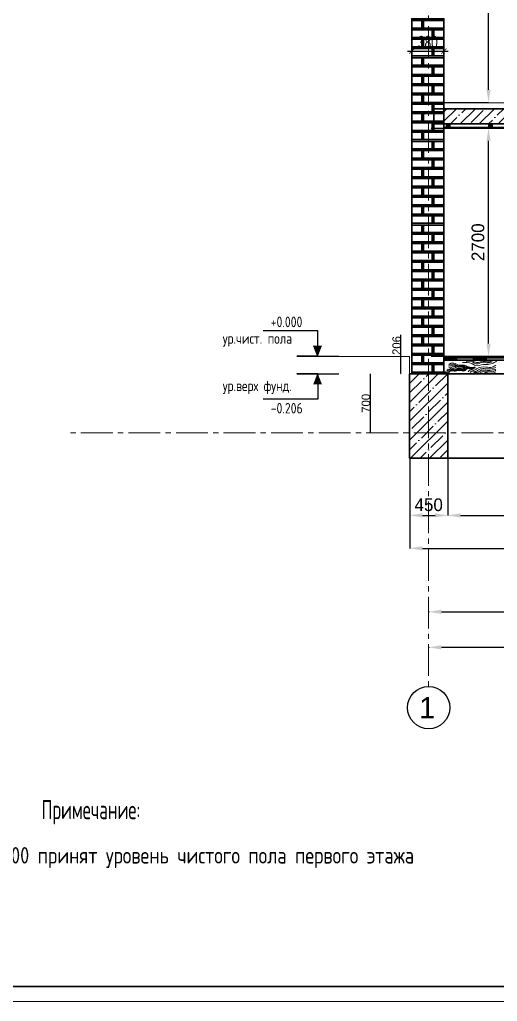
# Model space of a CAD drawing. Header units: millimetres. Extents: x 306212 to 393045, y -154783 to -111932.
# Drawn here: x 346745 to 352396, y -154783 to -143167 of the extents above; entities that cross this region are included whole.
import ezdxf
from ezdxf.enums import TextEntityAlignment as Align

# ---------------------------------------------------------------- set-up
doc = ezdxf.new("R2010")
doc.units = ezdxf.units.MM
doc.linetypes.add('CENTER2', pattern=[1.125, 0.75, -0.125, 0.125, -0.125])
doc.layers.add('0 duvar', color=2, linetype='Continuous')
doc.layers.add('AKS', color=252, linetype='CENTER2')
for name, color, linetype, lineweight in [('ahsap', 222, 'Continuous', 13), ('OLCU', 7, 'Continuous', 13), ('YAZI-TURKCE', 5, 'Continuous', 13)]:
    doc.layers.add(name, color=color, linetype=linetype, lineweight=lineweight)
doc.styles.add('GOST 2.304', font='CS_Gost2304.shx')
doc.styles.add('SPDS', font='SPDS.shx')
doc.styles.add('TR', font='tsimplex.shx', dxfattribs={"width": 0.7})
doc.dimstyles.new('ISO-25', dxfattribs={"dimtxt": 100, "dimasz": 2.5, "dimexe": 1.25, "dimexo": 0.625, "dimtad": 1, "dimdec": 0, "dimtxsty": 'Standard', "dimcen": 2.5, "dimadec": 0, "dimazin": 0, "dimtfac": 1, "dimtdec": 0, "dimtmove": 0, "dimatfit": 3, "dimfxl": 0, "dimarcsym": 0})
doc.dimstyles.get("Standard").update_dxf_attribs({"dimtxt": 125, "dimasz": 60, "dimexe": 50, "dimexo": 50, "dimgap": 30, "dimtad": 1, "dimdec": 0, "dimzin": 0, "dimdsep": 46, "dimtxsty": 'TR', "dimblk": 'ARCHTICK', "dimcen": 90, "dimdle": 50, "dimclrt": 256, "dimadec": 0, "dimazin": 0, "dimtfac": 1, "dimtdec": 0, "dimtofl": 0, "dimtmove": 1, "dimatfit": 3, "dimldrblk": 'ARCHTICK', "dimfxl": 0, "dimtolj": 1, "dimtzin": 0, "dimarcsym": 0})

# ---------------------------------------------------------------- blocks, each defined once
blk = doc.blocks.new('*D718')
at = {"layer": 'ahsap', "color": 0, "lineweight": -2}
for p, q in [((351584, -150172), (351584, -150176)), ((351734, -150174), (355034, -150174)), ((355184, -150172), (355184, -150176))]:
    blk.add_line(p, q, dxfattribs=at)
at = {"layer": 'ahsap', "color": 0}
for points in [[(351734, -150149), (351734, -150199), (351584, -150174)], [(355034, -150149), (355034, -150199), (355184, -150174)]]:
    blk.add_solid(points, dxfattribs=at)
at = {"layer": 'DEFPOINTS', "color": 0}
for p in [(351584, -149032), (355184, -149032), (355184, -150174)]:
    blk.add_point(p, dxfattribs=at)
at = {"layer": 'ahsap', "color": 0, "insert": (353384, -150049), "char_height": 150, "attachment_point": 5}
blk.add_mtext('3600', dxfattribs=at)
blk = doc.blocks.new('*D721')
at = {"layer": 'ahsap', "color": 0, "lineweight": -2}
for p, q in [((351809, -148358), (351809, -149034)), ((351359, -149033), (351359, -149034)), ((351509, -149033), (351659, -149033))]:
    blk.add_line(p, q, dxfattribs=at)
at = {"layer": 'ahsap', "color": 0}
for points in [[(351509, -149008), (351509, -149058), (351359, -149033)], [(351659, -149008), (351659, -149058), (351809, -149033)]]:
    blk.add_solid(points, dxfattribs=at)
at = {"layer": 'DEFPOINTS', "color": 0}
for p in [(351809, -148357), (351359, -149032), (351809, -149033)]:
    blk.add_point(p, dxfattribs=at)
at = {"layer": 'ahsap', "color": 0, "insert": (351584, -148908), "char_height": 150, "attachment_point": 5}
blk.add_mtext('450', dxfattribs=at)
blk = doc.blocks.new('*D722')
at = {"layer": 'ahsap', "color": 0, "lineweight": -2}
for p, q in [((351809, -149033), (351809, -149034)), ((351959, -149033), (354809, -149033)), ((354959, -149033), (354959, -149034))]:
    blk.add_line(p, q, dxfattribs=at)
at = {"layer": 'ahsap', "color": 0}
for points in [[(351959, -149008), (351959, -149058), (351809, -149033)], [(354809, -149008), (354809, -149058), (354959, -149033)]]:
    blk.add_solid(points, dxfattribs=at)
at = {"layer": 'DEFPOINTS', "color": 0}
for p in [(351809, -149032), (354959, -149032), (354959, -149033)]:
    blk.add_point(p, dxfattribs=at)
at = {"layer": 'ahsap', "color": 0, "insert": (353384, -148908), "char_height": 150, "attachment_point": 5}
blk.add_mtext('3150', dxfattribs=at)
blk = doc.blocks.new('*D716')
at = {"layer": 'ahsap', "color": 0, "lineweight": -2}
for p, q in [((351359, -148358), (351359, -149423)), ((360659, -149034), (360659, -149423)), ((351509, -149423), (360509, -149423))]:
    blk.add_line(p, q, dxfattribs=at)
at = {"layer": 'ahsap', "color": 0}
for points in [[(351509, -149398), (351509, -149448), (351359, -149423)], [(360509, -149398), (360509, -149448), (360659, -149423)]]:
    blk.add_solid(points, dxfattribs=at)
at = {"layer": 'DEFPOINTS', "color": 0}
for p in [(351359, -148357), (360659, -149033), (360659, -149423)]:
    blk.add_point(p, dxfattribs=at)
at = {"layer": 'ahsap', "color": 0, "insert": (356009, -149298), "char_height": 150, "attachment_point": 5}
blk.add_mtext('9300', dxfattribs=at)
blk = doc.blocks.new('*D717')
at = {"layer": 'ahsap', "color": 0, "lineweight": -2}
for p, q in [((351584, -150592), (351584, -150596)), ((351734, -150594), (360284, -150594)), ((360434, -150592), (360434, -150596))]:
    blk.add_line(p, q, dxfattribs=at)
at = {"layer": 'ahsap', "color": 0}
for points in [[(351734, -150569), (351734, -150619), (351584, -150594)], [(360284, -150569), (360284, -150619), (360434, -150594)]]:
    blk.add_solid(points, dxfattribs=at)
at = {"layer": 'DEFPOINTS', "color": 0}
for p in [(351584, -150176), (360434, -150172), (360434, -150594)]:
    blk.add_point(p, dxfattribs=at)
at = {"layer": 'ahsap', "color": 0, "insert": (356009, -150469), "char_height": 150, "attachment_point": 5}
blk.add_mtext('8850', dxfattribs=at)
blk = doc.blocks.new('*D728')
at = {"layer": 'ahsap', "color": 0, "lineweight": -2}
for p, q in [((351615, -144451), (352292, -144451)), ((352292, -147001), (352292, -144601)), ((351615, -147151), (352292, -147151))]:
    blk.add_line(p, q, dxfattribs=at)
at = {"layer": 'ahsap', "color": 0}
for points in [[(352267, -144601), (352317, -144601), (352292, -144451)], [(352267, -147001), (352317, -147001), (352292, -147151)]]:
    blk.add_solid(points, dxfattribs=at)
at = {"layer": 'DEFPOINTS', "color": 0}
for p in [(351614, -144451), (352292, -144451), (351614, -147151)]:
    blk.add_point(p, dxfattribs=at)
at = {"layer": 'ahsap', "color": 0, "insert": (352167, -145801), "char_height": 150, "attachment_point": 5, "rotation": 90}
blk.add_mtext('2700', dxfattribs=at)
blk = doc.blocks.new('*D740')
at = {"layer": 'ahsap', "color": 0, "lineweight": -2}
for p, q in [((351764, -141447), (352293, -141447)), ((352292, -143997), (352292, -141597)), ((351764, -144147), (352293, -144147))]:
    blk.add_line(p, q, dxfattribs=at)
at = {"layer": 'ahsap', "color": 0}
for points in [[(352267, -141597), (352317, -141597), (352292, -141447)], [(352267, -143997), (352317, -143997), (352292, -144147)]]:
    blk.add_solid(points, dxfattribs=at)
at = {"layer": 'DEFPOINTS', "color": 0}
for p in [(351764, -141447), (352292, -141447), (351764, -144147)]:
    blk.add_point(p, dxfattribs=at)
at = {"layer": 'ahsap', "color": 0, "insert": (352167, -142797), "char_height": 150, "attachment_point": 5, "rotation": 90}
blk.add_mtext('2700', dxfattribs=at)
blk = doc.blocks.new('_ArchTick')
at = {"color": 0, "linetype": 'ByBlock', "const_width": 0.15}
blk.add_lwpolyline([(-0.5, -0.5), (0.5, 0.5)], dxfattribs=at)
blk = doc.blocks.new('*D741')
at = {"layer": 'DEFPOINTS', "color": 0}
for p in [(351764, -143541), (351384, -143727), (351764, -143727)]:
    blk.add_point(p, dxfattribs=at)
at = {"layer": 'OLCU', "color": 0, "lineweight": -2}
for p, q in [((351334, -143541), (351814, -143541)), ((351384, -143677), (351384, -143491)), ((351764, -143677), (351764, -143491))]:
    blk.add_line(p, q, dxfattribs=at)
at = {"layer": 'OLCU', "color": 0, "lineweight": -2, "xscale": 60, "yscale": 60, "zscale": 60, "rotation": 180}
blk.add_blockref('_ArchTick', (351384, -143541), dxfattribs=at)
at = {"layer": 'OLCU', "color": 0, "lineweight": -2, "xscale": 60, "yscale": 60, "zscale": 60}
blk.add_blockref('_ArchTick', (351764, -143541), dxfattribs=at)
at = {"layer": 'OLCU', "insert": (351574, -143436), "char_height": 150, "attachment_point": 5, "style": 'TR'}
blk.add_mtext('\\A1;380', dxfattribs=at)
blk = doc.blocks.new('Стрелка отметки')
at = {"layer": 'YAZI-TURKCE', "linetype": 'Continuous', "lineweight": 25, "ltscale": 50}
h = blk.add_hatch(color=256, dxfattribs=at)
h.paths.add_polyline_path([(332383, -147932), (332335, -147932), (332379, -148047), (332383, -148047)])
h.paths.add_polyline_path([(332431, -147932), (332383, -147932), (332383, -148047), (332387, -148047)])
for p, q in [((332383, -147757), (333031, -147757)), ((332383, -148057), (332383, -147757)), ((332383, -148057), (332431, -147932))]:
    blk.add_line(p, q, dxfattribs=at)
blk.add_lwpolyline([(332383, -148057), (332633, -148057), (332133, -148057)], dxfattribs=at)
blk = doc.blocks.new('*D746')
at = {"layer": 'ahsap', "color": 0, "lineweight": -2}
for p, q in [((351256, -147151), (351256, -146898)), ((351258, -147151), (351254, -147151)), ((351256, -147355), (351256, -147154)), ((351258, -147357), (351254, -147357))]:
    blk.add_line(p, q, dxfattribs=at)
at = {"layer": 'ahsap', "color": 0}
for points in [[(351255, -147154), (351256, -147154), (351256, -147151)], [(351255, -147355), (351256, -147355), (351256, -147357)]]:
    blk.add_solid(points, dxfattribs=at)
at = {"layer": 'DEFPOINTS', "color": 0}
for p in [(351256, -147151), (351809, -147151), (351809, -147357)]:
    blk.add_point(p, dxfattribs=at)
at = {"layer": 'ahsap', "color": 0, "insert": (351205, -147023), "char_height": 100, "attachment_point": 5, "rotation": 90}
blk.add_mtext('206', dxfattribs=at)
blk = doc.blocks.new('*D747')
at = {"layer": 'ahsap', "color": 0, "lineweight": -2}
for p, q in [((350893, -147357), (350890, -147357)), ((350891, -147360), (350891, -148055)), ((350893, -148057), (350890, -148057))]:
    blk.add_line(p, q, dxfattribs=at)
at = {"layer": 'ahsap', "color": 0}
for points in [[(350891, -147360), (350892, -147360), (350891, -147357)], [(350891, -148055), (350892, -148055), (350891, -148057)]]:
    blk.add_solid(points, dxfattribs=at)
at = {"layer": 'DEFPOINTS', "color": 0}
for p in [(351359, -147357), (350891, -148057), (351359, -148057)]:
    blk.add_point(p, dxfattribs=at)
at = {"layer": 'ahsap', "color": 0, "insert": (350841, -147707), "char_height": 100, "attachment_point": 5, "rotation": 90}
blk.add_mtext('700', dxfattribs=at)

msp = doc.modelspace()

# ---------------------------------------------------------------- hatches: boundary and pattern name
at = {"layer": 'ahsap'}
h = msp.add_hatch(dxfattribs=at)
h.set_pattern_fill('ANSI35', color=251, scale=25, style=0)
h.set_pattern_definition([(45, (29611.11, 2.5), (-112.2532, 112.2532), []), (45, (29723.36, 2.5), (-112.2532, 112.2532), [198.4375, -39.6875, 0, -39.6875])])
h.paths.add_polyline_path([(354993.5, -144274.9), (354993.5, -144254.9), (354993.5, -144221.4), (351763.5, -144221.4), (351763.5, -144254.9), (351763.5, -144274.9), (351763.5, -144364.9), (351763.5, -144384.9), (351763.5, -144401.4), (354993.5, -144401.4), (354993.5, -144384.9), (354993.5, -144364.9)])
h = msp.add_hatch(dxfattribs=at)
h.set_pattern_fill('ANSI35', color=251, scale=25, style=0)
h.set_pattern_definition([(45, (29611.11, 0), (-112.2532, 112.2532), []), (45, (29723.36, 0), (-112.2532, 112.2532), [198.4375, -39.6875, 0, -39.6875])])
h.paths.add_polyline_path([(351583.5, -147357.4), (351358.5, -147357.4), (351358.5, -148057.4), (351583.5, -148057.4)])
h.paths.add_polyline_path([(351583.5, -148057.4), (351358.5, -148057.4), (351358.5, -148357.4), (351583.5, -148357.4)])
h.paths.add_polyline_path([(351583.5, -148357.4), (351808.5, -148357.4), (351808.5, -148057.4), (351583.5, -148057.4)])
h.paths.add_polyline_path([(351808.5, -147357.4), (351583.5, -147357.4), (351583.5, -148057.4), (351808.5, -148057.4)])

# ---------------------------------------------------------------- linework, layer by layer
at = {"layer": '0 duvar', "color": 7, "lineweight": 30, "ltscale": 0.071429}
msp.add_lwpolyline([(336529.7, -134608.8), (363257, -134608.8), (363257, -154606), (336529.7, -154606)], close=True, dxfattribs=at)
at = {"layer": 'ahsap'}
for p, q in [((351643.5, -144223.9), (351643.5, -144403.9)), ((354993.5, -144151.4), (351763.5, -144151.4)), ((350523, -147151.4), (351358.5, -147151.4)), ((351358.5, -147357.4), (351358.5, -147151.4))]:
    msp.add_line(p, q, dxfattribs=at)
at = {"layer": 'ahsap', "color": 251, "lineweight": 30}
for points in [[(351383.5, -143177.4), (351763.5, -143177.4), (351763.5, -143157.4), (351383.5, -143157.4), (351383.5, -143177.4)], [(351383.5, -143287.4), (351763.5, -143287.4), (351763.5, -143267.4), (351383.5, -143267.4), (351383.5, -143287.4)], [(351383.5, -143397.4), (351763.5, -143397.4), (351763.5, -143377.4), (351383.5, -143377.4), (351383.5, -143397.4)], [(351383.5, -143507.4), (351763.5, -143507.4), (351763.5, -143487.4), (351383.5, -143487.4), (351383.5, -143507.4)], [(351383.5, -143617.4), (351763.5, -143617.4), (351763.5, -143597.4), (351383.5, -143597.4), (351383.5, -143617.4)], [(351383.5, -143727.4), (351763.5, -143727.4), (351763.5, -143707.4), (351383.5, -143707.4), (351383.5, -143727.4)], [(351383.5, -143837.4), (351763.5, -143837.4), (351763.5, -143817.4), (351383.5, -143817.4), (351383.5, -143837.4)], [(351383.5, -143947.4), (351763.5, -143947.4), (351763.5, -143927.4), (351383.5, -143927.4), (351383.5, -143947.4)], [(351383.5, -144057.4), (351763.5, -144057.4), (351763.5, -144037.4), (351383.5, -144037.4), (351383.5, -144057.4)], [(351383.5, -144167.4), (351763.5, -144167.4), (351763.5, -144147.4), (351383.5, -144147.4), (351383.5, -144167.4)], [(351383.5, -144277.4), (351763.5, -144277.4), (351763.5, -144257.4), (351383.5, -144257.4), (351383.5, -144277.4)], [(354993.5, -144401.4), (351643.5, -144401.4), (351643.5, -144401.4), (351643.5, -144221.4), (351643.5, -144221.4), (354993.5, -144221.4), (355113.5, -144221.4), (355113.5, -144401.4), (354993.5, -144401.4)], [(351383.5, -144387.4), (351763.5, -144387.4), (351763.5, -144367.4), (351383.5, -144367.4), (351383.5, -144387.4)], [(351383.5, -144497.4), (351763.5, -144497.4), (351763.5, -144477.4), (351383.5, -144477.4), (351383.5, -144497.4)], [(351383.5, -144607.4), (351763.5, -144607.4), (351763.5, -144587.4), (351383.5, -144587.4), (351383.5, -144607.4)], [(351383.5, -144717.4), (351763.5, -144717.4), (351763.5, -144697.4), (351383.5, -144697.4), (351383.5, -144717.4)], [(351383.5, -144827.4), (351763.5, -144827.4), (351763.5, -144807.4), (351383.5, -144807.4), (351383.5, -144827.4)], [(351383.5, -144937.4), (351763.5, -144937.4), (351763.5, -144917.4), (351383.5, -144917.4), (351383.5, -144937.4)], [(351383.5, -145047.4), (351763.5, -145047.4), (351763.5, -145027.4), (351383.5, -145027.4), (351383.5, -145047.4)], [(351383.5, -145157.4), (351763.5, -145157.4), (351763.5, -145137.4), (351383.5, -145137.4), (351383.5, -145157.4)], [(351383.5, -145267.4), (351763.5, -145267.4), (351763.5, -145247.4), (351383.5, -145247.4), (351383.5, -145267.4)], [(351383.5, -145377.4), (351763.5, -145377.4), (351763.5, -145357.4), (351383.5, -145357.4), (351383.5, -145377.4)], [(351383.5, -145487.4), (351763.5, -145487.4), (351763.5, -145467.4), (351383.5, -145467.4), (351383.5, -145487.4)], [(351383.5, -145597.4), (351763.5, -145597.4), (351763.5, -145577.4), (351383.5, -145577.4), (351383.5, -145597.4)], [(351383.5, -145707.4), (351763.5, -145707.4), (351763.5, -145687.4), (351383.5, -145687.4), (351383.5, -145707.4)], [(351383.5, -145817.4), (351763.5, -145817.4), (351763.5, -145797.4), (351383.5, -145797.4), (351383.5, -145817.4)], [(351383.5, -145927.4), (351763.5, -145927.4), (351763.5, -145907.4), (351383.5, -145907.4), (351383.5, -145927.4)], [(351383.5, -146037.4), (351763.5, -146037.4), (351763.5, -146017.4), (351383.5, -146017.4), (351383.5, -146037.4)], [(351383.5, -146147.4), (351763.5, -146147.4), (351763.5, -146127.4), (351383.5, -146127.4), (351383.5, -146147.4)], [(351383.5, -146257.4), (351763.5, -146257.4), (351763.5, -146237.4), (351383.5, -146237.4), (351383.5, -146257.4)], [(351383.5, -146367.4), (351763.5, -146367.4), (351763.5, -146347.4), (351383.5, -146347.4), (351383.5, -146367.4)], [(351383.5, -146477.4), (351763.5, -146477.4), (351763.5, -146457.4), (351383.5, -146457.4), (351383.5, -146477.4)], [(351383.5, -146587.4), (351763.5, -146587.4), (351763.5, -146567.4), (351383.5, -146567.4), (351383.5, -146587.4)], [(351383.5, -146697.4), (351763.5, -146697.4), (351763.5, -146677.4), (351383.5, -146677.4), (351383.5, -146697.4)], [(351383.5, -146807.4), (351763.5, -146807.4), (351763.5, -146787.4), (351383.5, -146787.4), (351383.5, -146807.4)], [(351383.5, -146917.4), (351763.5, -146917.4), (351763.5, -146897.4), (351383.5, -146897.4), (351383.5, -146917.4)], [(351383.5, -147027.4), (351763.5, -147027.4), (351763.5, -147007.4), (351383.5, -147007.4), (351383.5, -147027.4)], [(351383.5, -147137.4), (351763.5, -147137.4), (351763.5, -147117.4), (351383.5, -147117.4), (351383.5, -147137.4)], [(351383.5, -147247.4), (351763.5, -147247.4), (351763.5, -147227.4), (351383.5, -147227.4), (351383.5, -147247.4)], [(360658.5, -148057.4), (360658.5, -148357.4), (351358.5, -148357.4), (351358.5, -148057.4), (351358.5, -147357.4), (360658.5, -147357.4), (360658.5, -148057.4)], [(351808.5, -148357.4), (351358.5, -148357.4), (351358.5, -147357.4), (351808.5, -147357.4), (351808.5, -148357.4)], [(351583.5, -147357.4), (351383.5, -147357.4), (351383.5, -147337.4), (351783.5, -147337.4), (351783.5, -147357.4), (351583.5, -147357.4)]]:
    msp.add_lwpolyline(points, dxfattribs=at)
at = {"layer": 'ahsap', "color": 26, "lineweight": 35}
for points in [[(351383.5, -143267.4), (351383.5, -143177.4), (351503.5, -143177.4), (351503.5, -143267.4), (351383.5, -143267.4)], [(351723.5, -143267.4), (351523.5, -143267.4), (351523.5, -143177.4), (351763.5, -143177.4), (351763.5, -143267.4), (351723.5, -143267.4)], [(351583.5, -143377.4), (351383.5, -143377.4), (351383.5, -143287.4), (351623.5, -143287.4), (351623.5, -143377.4), (351583.5, -143377.4)], [(351643.5, -143377.4), (351643.5, -143287.4), (351763.5, -143287.4), (351763.5, -143377.4), (351643.5, -143377.4)], [(351383.5, -143487.4), (351383.5, -143397.4), (351503.5, -143397.4), (351503.5, -143487.4), (351383.5, -143487.4)], [(351723.5, -143487.4), (351523.5, -143487.4), (351523.5, -143397.4), (351763.5, -143397.4), (351763.5, -143487.4), (351723.5, -143487.4)], [(351583.5, -143597.4), (351383.5, -143597.4), (351383.5, -143507.4), (351623.5, -143507.4), (351623.5, -143597.4), (351583.5, -143597.4)], [(351643.5, -143597.4), (351643.5, -143507.4), (351763.5, -143507.4), (351763.5, -143597.4), (351643.5, -143597.4)], [(351383.5, -143707.4), (351383.5, -143617.4), (351503.5, -143617.4), (351503.5, -143707.4), (351383.5, -143707.4)], [(351723.5, -143707.4), (351523.5, -143707.4), (351523.5, -143617.4), (351763.5, -143617.4), (351763.5, -143707.4), (351723.5, -143707.4)], [(351583.5, -143817.4), (351383.5, -143817.4), (351383.5, -143727.4), (351623.5, -143727.4), (351623.5, -143817.4), (351583.5, -143817.4)], [(351643.5, -143817.4), (351643.5, -143727.4), (351763.5, -143727.4), (351763.5, -143817.4), (351643.5, -143817.4)], [(351383.5, -143927.4), (351383.5, -143837.4), (351503.5, -143837.4), (351503.5, -143927.4), (351383.5, -143927.4)], [(351723.5, -143927.4), (351523.5, -143927.4), (351523.5, -143837.4), (351763.5, -143837.4), (351763.5, -143927.4), (351723.5, -143927.4)], [(351583.5, -144037.4), (351383.5, -144037.4), (351383.5, -143947.4), (351623.5, -143947.4), (351623.5, -144037.4), (351583.5, -144037.4)], [(351643.5, -144037.4), (351643.5, -143947.4), (351763.5, -143947.4), (351763.5, -144037.4), (351643.5, -144037.4)], [(351383.5, -144147.4), (351383.5, -144057.4), (351503.5, -144057.4), (351503.5, -144147.4), (351383.5, -144147.4)], [(351723.5, -144147.4), (351523.5, -144147.4), (351523.5, -144057.4), (351763.5, -144057.4), (351763.5, -144147.4), (351723.5, -144147.4)], [(351583.5, -144257.4), (351383.5, -144257.4), (351383.5, -144167.4), (351623.5, -144167.4), (351623.5, -144257.4), (351583.5, -144257.4)], [(351643.5, -144257.4), (351643.5, -144167.4), (351763.5, -144167.4), (351763.5, -144257.4), (351643.5, -144257.4)], [(351383.5, -144367.4), (351383.5, -144277.4), (351503.5, -144277.4), (351503.5, -144367.4), (351383.5, -144367.4)], [(351723.5, -144367.4), (351523.5, -144367.4), (351523.5, -144277.4), (351763.5, -144277.4), (351763.5, -144367.4), (351723.5, -144367.4)], [(351583.5, -144477.4), (351383.5, -144477.4), (351383.5, -144387.4), (351623.5, -144387.4), (351623.5, -144477.4), (351583.5, -144477.4)], [(351643.5, -144477.4), (351643.5, -144387.4), (351763.5, -144387.4), (351763.5, -144477.4), (351643.5, -144477.4)], [(351383.5, -144587.4), (351383.5, -144497.4), (351503.5, -144497.4), (351503.5, -144587.4), (351383.5, -144587.4)], [(351583.5, -144697.4), (351383.5, -144697.4), (351383.5, -144607.4), (351623.5, -144607.4), (351623.5, -144697.4), (351583.5, -144697.4)], [(351723.5, -144587.4), (351523.5, -144587.4), (351523.5, -144497.4), (351763.5, -144497.4), (351763.5, -144587.4), (351723.5, -144587.4)], [(351643.5, -144697.4), (351643.5, -144607.4), (351763.5, -144607.4), (351763.5, -144697.4), (351643.5, -144697.4)], [(351383.5, -144807.4), (351383.5, -144717.4), (351503.5, -144717.4), (351503.5, -144807.4), (351383.5, -144807.4)], [(351723.5, -144807.4), (351523.5, -144807.4), (351523.5, -144717.4), (351763.5, -144717.4), (351763.5, -144807.4), (351723.5, -144807.4)], [(351583.5, -144917.4), (351383.5, -144917.4), (351383.5, -144827.4), (351623.5, -144827.4), (351623.5, -144917.4), (351583.5, -144917.4)], [(351643.5, -144917.4), (351643.5, -144827.4), (351763.5, -144827.4), (351763.5, -144917.4), (351643.5, -144917.4)], [(351383.5, -145027.4), (351383.5, -144937.4), (351503.5, -144937.4), (351503.5, -145027.4), (351383.5, -145027.4)], [(351723.5, -145027.4), (351523.5, -145027.4), (351523.5, -144937.4), (351763.5, -144937.4), (351763.5, -145027.4), (351723.5, -145027.4)], [(351583.5, -145137.4), (351383.5, -145137.4), (351383.5, -145047.4), (351623.5, -145047.4), (351623.5, -145137.4), (351583.5, -145137.4)], [(351643.5, -145137.4), (351643.5, -145047.4), (351763.5, -145047.4), (351763.5, -145137.4), (351643.5, -145137.4)], [(351383.5, -145247.4), (351383.5, -145157.4), (351503.5, -145157.4), (351503.5, -145247.4), (351383.5, -145247.4)], [(351723.5, -145247.4), (351523.5, -145247.4), (351523.5, -145157.4), (351763.5, -145157.4), (351763.5, -145247.4), (351723.5, -145247.4)], [(351583.5, -145357.4), (351383.5, -145357.4), (351383.5, -145267.4), (351623.5, -145267.4), (351623.5, -145357.4), (351583.5, -145357.4)], [(351643.5, -145357.4), (351643.5, -145267.4), (351763.5, -145267.4), (351763.5, -145357.4), (351643.5, -145357.4)], [(351383.5, -145467.4), (351383.5, -145377.4), (351503.5, -145377.4), (351503.5, -145467.4), (351383.5, -145467.4)], [(351723.5, -145467.4), (351523.5, -145467.4), (351523.5, -145377.4), (351763.5, -145377.4), (351763.5, -145467.4), (351723.5, -145467.4)], [(351583.5, -145577.4), (351383.5, -145577.4), (351383.5, -145487.4), (351623.5, -145487.4), (351623.5, -145577.4), (351583.5, -145577.4)], [(351643.5, -145577.4), (351643.5, -145487.4), (351763.5, -145487.4), (351763.5, -145577.4), (351643.5, -145577.4)], [(351383.5, -145687.4), (351383.5, -145597.4), (351503.5, -145597.4), (351503.5, -145687.4), (351383.5, -145687.4)], [(351723.5, -145687.4), (351523.5, -145687.4), (351523.5, -145597.4), (351763.5, -145597.4), (351763.5, -145687.4), (351723.5, -145687.4)], [(351583.5, -145797.4), (351383.5, -145797.4), (351383.5, -145707.4), (351623.5, -145707.4), (351623.5, -145797.4), (351583.5, -145797.4)], [(351643.5, -145797.4), (351643.5, -145707.4), (351763.5, -145707.4), (351763.5, -145797.4), (351643.5, -145797.4)], [(351383.5, -145907.4), (351383.5, -145817.4), (351503.5, -145817.4), (351503.5, -145907.4), (351383.5, -145907.4)], [(351723.5, -145907.4), (351523.5, -145907.4), (351523.5, -145817.4), (351763.5, -145817.4), (351763.5, -145907.4), (351723.5, -145907.4)], [(351583.5, -146017.4), (351383.5, -146017.4), (351383.5, -145927.4), (351623.5, -145927.4), (351623.5, -146017.4), (351583.5, -146017.4)], [(351643.5, -146017.4), (351643.5, -145927.4), (351763.5, -145927.4), (351763.5, -146017.4), (351643.5, -146017.4)], [(351383.5, -146127.4), (351383.5, -146037.4), (351503.5, -146037.4), (351503.5, -146127.4), (351383.5, -146127.4)], [(351723.5, -146127.4), (351523.5, -146127.4), (351523.5, -146037.4), (351763.5, -146037.4), (351763.5, -146127.4), (351723.5, -146127.4)], [(351583.5, -146237.4), (351383.5, -146237.4), (351383.5, -146147.4), (351623.5, -146147.4), (351623.5, -146237.4), (351583.5, -146237.4)], [(351643.5, -146237.4), (351643.5, -146147.4), (351763.5, -146147.4), (351763.5, -146237.4), (351643.5, -146237.4)], [(351383.5, -146347.4), (351383.5, -146257.4), (351503.5, -146257.4), (351503.5, -146347.4), (351383.5, -146347.4)], [(351723.5, -146347.4), (351523.5, -146347.4), (351523.5, -146257.4), (351763.5, -146257.4), (351763.5, -146347.4), (351723.5, -146347.4)], [(351583.5, -146457.4), (351383.5, -146457.4), (351383.5, -146367.4), (351623.5, -146367.4), (351623.5, -146457.4), (351583.5, -146457.4)], [(351643.5, -146457.4), (351643.5, -146367.4), (351763.5, -146367.4), (351763.5, -146457.4), (351643.5, -146457.4)], [(351383.5, -146567.4), (351383.5, -146477.4), (351503.5, -146477.4), (351503.5, -146567.4), (351383.5, -146567.4)], [(351723.5, -146567.4), (351523.5, -146567.4), (351523.5, -146477.4), (351763.5, -146477.4), (351763.5, -146567.4), (351723.5, -146567.4)], [(351583.5, -146677.4), (351383.5, -146677.4), (351383.5, -146587.4), (351623.5, -146587.4), (351623.5, -146677.4), (351583.5, -146677.4)], [(351383.5, -146787.4), (351383.5, -146697.4), (351503.5, -146697.4), (351503.5, -146787.4), (351383.5, -146787.4)], [(351723.5, -146787.4), (351523.5, -146787.4), (351523.5, -146697.4), (351763.5, -146697.4), (351763.5, -146787.4), (351723.5, -146787.4)], [(351643.5, -146677.4), (351643.5, -146587.4), (351763.5, -146587.4), (351763.5, -146677.4), (351643.5, -146677.4)], [(351583.5, -146897.4), (351383.5, -146897.4), (351383.5, -146807.4), (351623.5, -146807.4), (351623.5, -146897.4), (351583.5, -146897.4)], [(351643.5, -146897.4), (351643.5, -146807.4), (351763.5, -146807.4), (351763.5, -146897.4), (351643.5, -146897.4)], [(351383.5, -147007.4), (351383.5, -146917.4), (351503.5, -146917.4), (351503.5, -147007.4), (351383.5, -147007.4)], [(351723.5, -147007.4), (351523.5, -147007.4), (351523.5, -146917.4), (351763.5, -146917.4), (351763.5, -147007.4), (351723.5, -147007.4)], [(351583.5, -147117.4), (351383.5, -147117.4), (351383.5, -147027.4), (351623.5, -147027.4), (351623.5, -147117.4), (351583.5, -147117.4)], [(351643.5, -147117.4), (351643.5, -147027.4), (351763.5, -147027.4), (351763.5, -147117.4), (351643.5, -147117.4)], [(351383.5, -147227.4), (351383.5, -147137.4), (351503.5, -147137.4), (351503.5, -147227.4), (351383.5, -147227.4)], [(351723.5, -147227.4), (351523.5, -147227.4), (351523.5, -147137.4), (351763.5, -147137.4), (351763.5, -147227.4), (351723.5, -147227.4)], [(351583.5, -147337.4), (351383.5, -147337.4), (351383.5, -147247.4), (351623.5, -147247.4), (351623.5, -147337.4), (351583.5, -147337.4)], [(351643.5, -147337.4), (351643.5, -147247.4), (351763.5, -147247.4), (351763.5, -147337.4), (351643.5, -147337.4)]]:
    msp.add_lwpolyline(points, dxfattribs=at)
at = {"layer": 'ahsap', "color": 46, "lineweight": 30}
for points in [[(354993.5, -144443.4), (351763.5, -144443.4)], [(354993.5, -144447.4), (351763.5, -144447.4)], [(354993.5, -144451.4), (351763.5, -144451.4)], [(351833.5, -144443.4), (351833.5, -144403.9), (351793.5, -144403.9), (351793.5, -144443.4), (351833.5, -144443.4)], [(352333.5, -144443.4), (352333.5, -144403.9), (352293.5, -144403.9), (352293.5, -144443.4), (352333.5, -144443.4)], [(354993.5, -147167.4), (354993.5, -147151.4), (351763.5, -147151.4), (351763.5, -147167.4), (351763.5, -147167.4), (354993.5, -147167.4)], [(351763.5, -147197.4), (351763.5, -147167.4), (351913.5, -147167.4), (351913.5, -147197.4), (351763.5, -147197.4)], [(351808.5, -147357.4), (351763.5, -147357.4), (351763.5, -147197.4), (354958.5, -147197.4), (354993.5, -147197.4), (354993.5, -147357.4), (354958.5, -147357.4), (351808.5, -147357.4)], [(352113.5, -147197.4), (352113.5, -147167.4), (352263.5, -147167.4), (352263.5, -147197.4), (352113.5, -147197.4)]]:
    msp.add_lwpolyline(points, dxfattribs=at)
at = {"layer": 'ahsap', "color": 62}
for points in [[(351795.2, -144413.3), (351796.7, -144419.2), (351803, -144423.9), (351805.1, -144433.9), (351816.9, -144435.9), (351828.1, -144438.5), (351830.6, -144441)], [(351795.3, -144422.6), (351798.2, -144424.7), (351801.1, -144430.9), (351801.4, -144437.5), (351808.2, -144439.3), (351818.3, -144439.2), (351822.3, -144440.8)], [(351796.8, -144409.9), (351800.3, -144415.9), (351805.2, -144419.5), (351809.7, -144428.8), (351820.3, -144431.5), (351831.1, -144434.4)], [(351799.7, -144408.6), (351802.8, -144413.2), (351809.6, -144419.5), (351811.9, -144423.8), (351819.5, -144427.2), (351827.3, -144430.1), (351831, -144432.1)], [(351801.7, -144407.3), (351806.8, -144413.3), (351813, -144416.6), (351821.2, -144416.6), (351826.6, -144421.3), (351830.5, -144430.2)], [(351806.1, -144407), (351810.1, -144411.6), (351817.5, -144413.6), (351823.6, -144413.6), (351827.6, -144418.7), (351830.1, -144424.2)], [(351814.1, -144406.8), (351818.1, -144409.3), (351824.4, -144408.1), (351828, -144412.3), (351830.9, -144415.7)], [(352295.2, -144413.3), (352296.7, -144419.2), (352303, -144423.9), (352305.1, -144433.9), (352316.9, -144435.9), (352328.1, -144438.5), (352330.6, -144441)], [(352295.3, -144422.6), (352298.2, -144424.7), (352301.1, -144430.9), (352301.4, -144437.5), (352308.2, -144439.3), (352318.3, -144439.2), (352322.3, -144440.8)], [(352296.8, -144409.9), (352300.3, -144415.9), (352305.2, -144419.5), (352309.7, -144428.8), (352320.3, -144431.5), (352331.1, -144434.4)], [(352299.7, -144408.6), (352302.8, -144413.2), (352309.6, -144419.5), (352311.9, -144423.8), (352319.5, -144427.2), (352327.3, -144430.1), (352331, -144432.1)], [(352301.7, -144407.3), (352306.8, -144413.3), (352313, -144416.6), (352321.2, -144416.6), (352326.6, -144421.3), (352330.5, -144430.2)], [(352306.1, -144407), (352310.1, -144411.6), (352317.5, -144413.6), (352323.6, -144413.6), (352327.6, -144418.7), (352330.1, -144424.2)], [(352314.1, -144406.8), (352318.1, -144409.3), (352324.4, -144408.1), (352328, -144412.3), (352330.9, -144415.7)], [(351766.4, -147177.7), (351773.3, -147173.7), (351782.3, -147176.1), (351791, -147171.1), (351804.5, -147171.1), (351811.9, -147169.1)], [(351769.7, -147194.5), (351775.8, -147192.8), (351786.9, -147192.8), (351794.1, -147190.9), (351803.4, -147190.9), (351808.9, -147187.7), (351819.6, -147187.7), (351825.3, -147184.4), (351836.8, -147184.4), (351846.9, -147181.7), (351854.7, -147177.2), (351870.9, -147177.2), (351885.9, -147173.2), (351898.7, -147173.2), (351908.5, -147175.8)], [(351771.2, -147194.8), (351776, -147194.3), (351781.2, -147194.8), (351785.2, -147195.3), (351793.9, -147194.1), (351802.8, -147194.1), (351811.1, -147191.9), (351819.1, -147191.9), (351829, -147189.2), (351840.8, -147189.2), (351854, -147184.1), (351859.3, -147181.1), (351870.4, -147184), (351882.9, -147180.7), (351894.5, -147177.6), (351907.9, -147181.2)], [(351850.6, -147184), (351850, -147184.6), (351847.6, -147185.2), (351843.7, -147185.2), (351841.1, -147186.7), (351832.5, -147189)], [(351850.6, -147184), (351847.6, -147184), (351843.9, -147181.8), (351839.8, -147182.9), (351835, -147181.6)], [(351835.1, -147184.5), (351837.9, -147179.7), (351849.5, -147176.6), (351860.3, -147176.6), (351868.5, -147181.4), (351867.2, -147186.1), (351864.4, -147191), (351850.2, -147191), (351837.8, -147191), (351835.1, -147184.5)], [(351836.6, -147184.4), (351839.1, -147180.1), (351849.7, -147177.2), (351859.5, -147177.2), (351867, -147181.6), (351865.8, -147185.9), (351863.3, -147190.3), (351850.3, -147190.3), (351839.1, -147190.3), (351836.6, -147184.4)], [(351838, -147184.3), (351840.3, -147180.3), (351849.9, -147177.8), (351858.8, -147177.8), (351865.6, -147181.7), (351864.5, -147185.6), (351862.2, -147189.6), (351850.4, -147189.6), (351840.2, -147189.6), (351838, -147184.3)], [(351839.2, -147184.3), (351841.3, -147180.7), (351850, -147178.3), (351858.1, -147178.3), (351864.3, -147181.9), (351863.4, -147185.5), (351861.2, -147189.1), (351850.5, -147189.1), (351841.2, -147189.1), (351839.2, -147184.3)], [(351849.7, -147183.2), (351848.3, -147181.8), (351846.5, -147179.9), (351844.4, -147179.9), (351843, -147177.8), (351840, -147177)], [(351850.8, -147184.5), (351850.5, -147184.9), (351848.1, -147186.4), (351844.7, -147188.3), (351843.2, -147189.8), (351840.4, -147192.6)], [(351842.7, -147195.2), (351848.2, -147193.7), (351863.8, -147193.7), (351875.3, -147193.7), (351891.8, -147188), (351908.2, -147192.4)], [(351851, -147184.9), (351850.9, -147185.4), (351849.9, -147187.1), (351848.7, -147189.2), (351848.1, -147191.6), (351848.1, -147193.7)], [(351851.2, -147183.5), (351850.9, -147182.3), (351851.4, -147180.3), (351850.7, -147179.2), (351850.2, -147177.2), (351850.7, -147175.3)], [(351851.1, -147183.9), (351851.2, -147184.1), (351851.8, -147184.9), (351853, -147186.5), (351856.3, -147187.4), (351860.8, -147188), (351867.4, -147189.7)], [(351851.2, -147183.5), (351852.4, -147181.3), (351855, -147179.8), (351855.6, -147177.5), (351856.9, -147175.3)], [(351851.2, -147183.5), (351854.5, -147182.6), (351857.7, -147180.7), (351860.7, -147179.9), (351861.6, -147178.5), (351864.3, -147176.9)], [(351851.2, -147183.5), (351854.4, -147185.3), (351858.1, -147185.3), (351863.4, -147185.3), (351868, -147185.3), (351870.2, -147185.9)], [(352116.4, -147177.7), (352123.3, -147173.7), (352132.3, -147176.1), (352141, -147171.1), (352154.5, -147171.1), (352161.9, -147169.1)], [(352119.7, -147194.5), (352125.8, -147192.8), (352136.9, -147192.8), (352144.1, -147190.9), (352153.4, -147190.9), (352158.9, -147187.7), (352169.6, -147187.7), (352175.3, -147184.4), (352186.8, -147184.4), (352196.9, -147181.7), (352204.7, -147177.2), (352220.9, -147177.2), (352235.9, -147173.2), (352248.7, -147173.2), (352258.5, -147175.8)], [(352121.2, -147194.8), (352126, -147194.3), (352131.2, -147194.8), (352135.2, -147195.3), (352143.9, -147194.1), (352152.8, -147194.1), (352161.1, -147191.9), (352169.1, -147191.9), (352179, -147189.2), (352190.8, -147189.2), (352204, -147184.1), (352209.3, -147181.1), (352220.4, -147184), (352232.9, -147180.7), (352244.5, -147177.6), (352257.9, -147181.2)], [(352200.6, -147184), (352200, -147184.6), (352197.6, -147185.2), (352193.7, -147185.2), (352191.1, -147186.7), (352182.5, -147189)], [(352200.6, -147184), (352197.6, -147184), (352193.9, -147181.8), (352189.8, -147182.9), (352185, -147181.6)], [(352185.1, -147184.5), (352187.9, -147179.7), (352199.5, -147176.6), (352210.3, -147176.6), (352218.5, -147181.4), (352217.2, -147186.1), (352214.4, -147191), (352200.2, -147191), (352187.8, -147191), (352185.1, -147184.5)], [(352186.6, -147184.4), (352189.1, -147180.1), (352199.7, -147177.2), (352209.5, -147177.2), (352217, -147181.6), (352215.8, -147185.9), (352213.3, -147190.3), (352200.3, -147190.3), (352189.1, -147190.3), (352186.6, -147184.4)], [(352188, -147184.3), (352190.3, -147180.3), (352199.9, -147177.8), (352208.8, -147177.8), (352215.6, -147181.7), (352214.5, -147185.6), (352212.2, -147189.6), (352200.4, -147189.6), (352190.2, -147189.6), (352188, -147184.3)], [(352189.2, -147184.3), (352191.3, -147180.7), (352200, -147178.3), (352208.1, -147178.3), (352214.3, -147181.9), (352213.4, -147185.5), (352211.2, -147189.1), (352200.5, -147189.1), (352191.2, -147189.1), (352189.2, -147184.3)], [(352199.7, -147183.2), (352198.3, -147181.8), (352196.5, -147179.9), (352194.4, -147179.9), (352193, -147177.8), (352190, -147177)], [(352200.8, -147184.5), (352200.5, -147184.9), (352198.1, -147186.4), (352194.7, -147188.3), (352193.2, -147189.8), (352190.4, -147192.6)], [(352192.7, -147195.2), (352198.2, -147193.7), (352213.8, -147193.7), (352225.3, -147193.7), (352241.8, -147188), (352258.2, -147192.4)], [(352201, -147184.9), (352200.9, -147185.4), (352199.9, -147187.1), (352198.7, -147189.2), (352198.1, -147191.6), (352198.1, -147193.7)], [(352201.2, -147183.5), (352200.9, -147182.3), (352201.4, -147180.3), (352200.7, -147179.2), (352200.2, -147177.2), (352200.7, -147175.3)], [(352201.1, -147183.9), (352201.2, -147184.1), (352201.8, -147184.9), (352203, -147186.5), (352206.3, -147187.4), (352210.8, -147188), (352217.4, -147189.7)], [(352201.2, -147183.5), (352202.4, -147181.3), (352205, -147179.8), (352205.6, -147177.5), (352206.9, -147175.3)], [(352201.2, -147183.5), (352204.5, -147182.6), (352207.7, -147180.7), (352210.7, -147179.9), (352211.6, -147178.5), (352214.3, -147176.9)], [(352201.2, -147183.5), (352204.4, -147185.3), (352208.1, -147185.3), (352213.4, -147185.3), (352218, -147185.3), (352220.2, -147185.9)]]:
    msp.add_spline(points, degree=3, dxfattribs=at)
for points, knots in [([(351766.9, -147190.3), (351769, -147189.1), (351774.4, -147186.1), (351783.2, -147190.8), (351791.3, -147182.2), (351800.9, -147188.3), (351808, -147181.9), (351814.9, -147184.8), (351822.3, -147180.7), (351829.6, -147182.6), (351834.2, -147181), (351836, -147180.3), (351836, -147180.3), (351837.5, -147180), (351842.1, -147179), (351851.2, -147170.7), (351866.5, -147174), (351885.5, -147166.3), (351899.1, -147167.9), (351908.7, -147169)], [0, 0, 0, 0, 6.9164492, 17.7638195, 23.8557277, 37.9391203, 41.6964692, 50.2429649, 56.9253747, 65.5413398, 71.3153295, 71.3153295, 71.3153295, 71.3153295, 75.7974044, 85.3809443, 106.0403475, 117.5994032, 146.0252699, 146.0252699, 146.0252699, 146.0252699]), ([(352116.9, -147190.3), (352119, -147189.1), (352124.4, -147186.1), (352133.2, -147190.8), (352141.3, -147182.2), (352150.9, -147188.3), (352158, -147181.9), (352164.9, -147184.8), (352172.3, -147180.7), (352179.6, -147182.6), (352184.2, -147181), (352186, -147180.3), (352186, -147180.3), (352187.5, -147180), (352192.1, -147179), (352201.2, -147170.7), (352216.5, -147174), (352235.5, -147166.3), (352249.1, -147167.9), (352258.7, -147169)], [0, 0, 0, 0, 6.9164492, 17.7638195, 23.8557277, 37.9391203, 41.6964692, 50.2429649, 56.9253747, 65.5413398, 71.3153295, 71.3153295, 71.3153295, 71.3153295, 75.7974044, 85.3809443, 106.0403475, 117.5994032, 146.0252699, 146.0252699, 146.0252699, 146.0252699]), ([(351835.2, -147169.7), (351832.4, -147170.7), (351826.4, -147172.9), (351816.3, -147170.6), (351805.3, -147176.8), (351792.4, -147171.2), (351782.8, -147182.2), (351773.7, -147177), (351759.5, -147186.9), (351770.7, -147182.4), (351776.4, -147183.1), (351783.1, -147183.7), (351789.6, -147180.5), (351796.1, -147182.2), (351803.9, -147178.8), (351812.4, -147181.7), (351821.3, -147177.2), (351829, -147179), (351833.8, -147177.3), (351835.8, -147176.6), (351835.8, -147176.6), (351837.6, -147175.5), (351842.5, -147172.4), (351852, -147169.8), (351860.8, -147171), (351864.8, -147168.6), (351865.3, -147168.3)], [0, 0, 0, 0, 8.649495, 18.9480997, 29.4485782, 44.3542512, 54.5850299, 64.7338669, 74.6352279, 81.5788937, 86.8988621, 94.2043334, 100.43687, 108.1458879, 112.9197289, 125.1319683, 132.5425974, 141.2022255, 147.6251399, 147.6251399, 147.6251399, 147.6251399, 153.9626316, 164.796896, 176.812519, 178.5977755, 178.5977755, 178.5977755, 178.5977755]), ([(352185.2, -147169.7), (352182.4, -147170.7), (352176.4, -147172.9), (352166.3, -147170.6), (352155.3, -147176.8), (352142.4, -147171.2), (352132.8, -147182.2), (352123.7, -147177), (352109.5, -147186.9), (352120.7, -147182.4), (352126.4, -147183.1), (352133.1, -147183.7), (352139.6, -147180.5), (352146.1, -147182.2), (352153.9, -147178.8), (352162.4, -147181.7), (352171.3, -147177.2), (352179, -147179), (352183.8, -147177.3), (352185.8, -147176.6), (352185.8, -147176.6), (352187.6, -147175.5), (352192.5, -147172.4), (352202, -147169.8), (352210.8, -147171), (352214.8, -147168.6), (352215.3, -147168.3)], [0, 0, 0, 0, 8.649495, 18.9480997, 29.4485782, 44.3542512, 54.5850299, 64.7338669, 74.6352279, 81.5788937, 86.8988621, 94.2043334, 100.43687, 108.1458879, 112.9197289, 125.1319683, 132.5425974, 141.2022255, 147.6251399, 147.6251399, 147.6251399, 147.6251399, 153.9626316, 164.796896, 176.812519, 178.5977755, 178.5977755, 178.5977755, 178.5977755])]:
    msp.add_open_spline(points, degree=3, knots=knots, dxfattribs=at)
at = {"layer": 'ahsap', "color": 46}
for points in [[(351828.7, -147234.9), (351897.4, -147234.9), (351929, -147253.1), (351983.5, -147253.1), (352027.3, -147264.9), (352091.5, -147282.1), (352133.7, -147282.1), (352105.1, -147298.6), (352037.1, -147298.6), (352016.6, -147319.1), (351932.3, -147319.1), (351903, -147326.9), (351839.2, -147326.9), (351824.2, -147342), (351796.1, -147342)], [(351817.8, -147269.1), (351843.9, -147262.1), (351879.5, -147262.1), (351917.1, -147272.2), (351947, -147280.2), (351975.7, -147272.5), (352004.3, -147275.7), (352045.1, -147283.4), (352058.2, -147286.9), (352045.7, -147285.2), (352033.1, -147286.9), (352018, -147295.6), (352006.6, -147304.2), (351994.2, -147311.4), (351966.4, -147303.9), (351940.3, -147303.9), (351914.5, -147310.9), (351902.4, -147314.1), (351876.6, -147307.2), (351853.3, -147307.2), (351829, -147321.2), (351797.5, -147312.7)], [(351819.4, -147252.3), (351857.8, -147242), (351902.5, -147254), (351956.9, -147268.6), (351982.6, -147261.7), (352016.9, -147270.9), (352058.7, -147282.1), (352092.6, -147291.1), (352116.2, -147284.8), (352103.2, -147292.3), (352072.5, -147292.3), (352050.6, -147289.5), (352022.4, -147297), (352006.6, -147312.8), (351983.7, -147319), (351962.7, -147313.4), (351943.1, -147313.4), (351924.1, -147315.8), (351906.7, -147320.5), (351885.5, -147320.5), (351862.8, -147314.4), (351845.4, -147319.1), (351830.2, -147327.8), (351818.5, -147334.6), (351797.7, -147329)], [(351820.7, -147286.8), (351848.4, -147279.3), (351900, -147279.3), (351921.1, -147291.5), (351957.6, -147291.5), (351986.7, -147283.7), (352013.3, -147283.7), (352000.3, -147291.2), (351989, -147297.7), (351949.1, -147297.7), (351901.9, -147303.3), (351877.6, -147296.8), (351841, -147296.8), (351830, -147307.8), (351806.4, -147301.5)], [(351982, -147225.3), (352094.7, -147237.2), (352133.9, -147259.8), (352232.9, -147246.6), (352287.5, -147246.6), (352348.3, -147230.2), (352386.2, -147208.4)], [(352025.6, -147211.6), (352092.1, -147211.6), (352132.9, -147235.2), (352180, -147235.2), (352241.8, -147218.6), (352278.2, -147228.4), (352335.4, -147213)], [(352050.4, -147334.5), (352071.3, -147313.6), (352124.2, -147313.6), (352157.8, -147294.2), (352258.1, -147278.2), (352336.5, -147278.2), (352377.1, -147254.7)], [(352073.8, -147344.1), (352088.3, -147329.6), (352141.4, -147329.6), (352181.8, -147306.2), (352214.2, -147297.6), (352263.2, -147297.6), (352320.7, -147297.6), (352379.5, -147281.8)], [(352106, -147206.5), (352122.6, -147216.1), (352150.3, -147223.5), (352197.2, -147216.2), (352228.2, -147208), (352272.5, -147212.9), (352287.4, -147216.9), (352318.8, -147208.4)], [(352116.5, -147345.4), (352124.7, -147340.7), (352148.2, -147343.8), (352169.8, -147338), (352209.1, -147315.3), (352257.6, -147315.3), (352326.4, -147315.3), (352378.5, -147301.3)], [(352189.7, -147347.7), (352212.5, -147334.6), (352258.2, -147334.6), (352311.2, -147334.6), (352360.4, -147326.4), (352378, -147316.2)], [(352241.8, -147350.2), (352252.6, -147347.3), (352283.2, -147350.8), (352331.9, -147350.8), (352375.6, -147339.1)]]:
    msp.add_spline(points, degree=3, dxfattribs=at)
at = {"layer": 'AKS', "lineweight": 5, "ltscale": 500}
for p, q in [((351583.5, -140432.4), (351583.5, -151057.4)), ((361908.5, -148057.4), (347333.5, -148057.4))]:
    msp.add_line(p, q, dxfattribs=at)
at = {"layer": 'AKS', "color": 2, "linetype": 'Continuous'}
msp.add_circle((351583.5, -151307.4), 250.5, dxfattribs=at)
at = {"layer": 'OLCU', "linetype": 'Continuous', "ltscale": 50}
msp.add_lwpolyline([(335822.6, -134432.1), (363433.7, -134432.1), (363433.7, -154782.7), (335822.6, -154782.7)], close=True, dxfattribs=at)

# ---------------------------------------------------------------- block references
at = {"layer": 'ahsap', "xscale": -1}
msp.add_blockref('Стрелка отметки', (682656, 906), dxfattribs=at)
at = {"layer": 'ahsap', "rotation": 180}
msp.add_blockref('Стрелка отметки', (682656, -295414.8), dxfattribs=at)

# ---------------------------------------------------------------- texts
at = {"layer": '0 duvar', "color": 0, "ltscale": 0.071429, "style": 'SPDS', "width": 0.8}
msp.add_text('Примечание:', height=225, dxfattribs=at).set_placement((347004.5, -152627.1))
at = {"layer": '0 duvar', "color": 0, "ltscale": 0.071429, "style": 'SPDS'}
msp.add_text('1. За отметку 0,000 принят уровень чистого пола первого этажа ', height=195, dxfattribs=at).set_placement((344969.6, -153152.1))
at = {"layer": 'AKS', "color": 1}
msp.add_text('1', height=250, dxfattribs=at).set_placement((351566.2, -151307.4), align=Align.MIDDLE)
at = {"layer": 'YAZI-TURKCE', "linetype": 'Continuous', "lineweight": 25, "ltscale": 50, "style": 'GOST 2.304'}
for s, p in [('+0.000', (349715.5, -146806.4)), ('ур.чист. пола', (349147.5, -147002.2)), ('ур.верх фунд.', (349147.5, -147562.8)), ('-0.206', (349715.5, -147827.4))]:
    msp.add_text(s, height=125, dxfattribs=at).set_placement(p)

# ---------------------------------------------------------------- dimensions: what is measured, and where the dimension line sits
at = {"layer": 'ahsap', "color": 2}
for base, p1, p2, picture, middle in [((352292.4, -141447.4), (351763.5, -144147.4), (351763.5, -141447.4), '*D740', (352167.4, -142797.4)), ((352292.2, -144451.4), (351614, -147151.4), (351614, -144451.4), '*D728', (352167.2, -145801.4))]:
    dim = msp.add_linear_dim(base=base, p1=p1, p2=p2, angle=90, dimstyle='ISO-25', override={"dimtxt": 150, "dimasz": 150, "dimexe": 0.25, "dimgap": 50, "dimdle": 0.25, "dimfxl": 0.25}, dxfattribs=at)
    dim.commit()
    dim.dimension.update_dxf_attribs({"geometry": picture, "text_midpoint": middle})
at = {"layer": 'ahsap'}
for base, p1, p2, picture, middle in [((351255.6, -147151.4), (351808.5, -147357.4), (351808.5, -147151.4), '*D746', (351205, -147023.3)), ((350891.2, -148057.4), (351358.5, -147357.4), (351358.5, -148057.4), '*D747', (350840.6, -147707.4))]:
    dim = msp.add_linear_dim(base=base, p1=p1, p2=p2, angle=90, dimstyle='ISO-25', override={"dimfxl": 2, "dimfxlon": 1}, dxfattribs=at)
    dim.commit()
    dim.dimension.update_dxf_attribs({"geometry": picture, "text_midpoint": middle})
at = {"layer": 'ahsap', "color": 0}
for base, p1, p2, override, picture, middle in [((351808.5, -149033.5), (351358.5, -149032.4), (351808.5, -148357.4), {"dimtxt": 150, "dimasz": 150, "dimexe": 0.25, "dimgap": 50, "dimdle": 0.25, "dimfxl": 0.25}, '*D721', (351583.5, -149033.5)), ((360658.5, -149423.1), (351358.5, -148357.4), (360658.5, -149033), {"dimtxt": 150, "dimasz": 150, "dimexe": 0.25, "dimgap": 50, "dimdle": 0.25, "dimfxl": 0.25}, '*D716', (356008.5, -149423.1)), ((355183.5, -150174.3), (351583.5, -149032.4), (355183.5, -149032.4), {"dimtxt": 150, "dimasz": 150, "dimgap": 50, "dimfxl": 2, "dimfxlon": 1}, '*D718', (353383.5, -150174.3))]:
    dim = msp.add_linear_dim(base=base, p1=p1, p2=p2, dimstyle='ISO-25', override=override, dxfattribs=at)
    dim.commit()
    dim.dimension.update_dxf_attribs({"geometry": picture, "text_midpoint": middle, "dimtype": 160})
for base, p1, p2, override, picture, middle in [((354958.5, -149033.5), (351808.5, -149032.4), (354958.5, -149032.4), {"dimtxt": 150, "dimasz": 150, "dimexe": 0.25, "dimgap": 50, "dimdle": 0.25, "dimfxl": 0.25}, '*D722', (353383.5, -148908.5)), ((360433.5, -150594.3), (351583.5, -150175.5), (360433.5, -150172.3), {"dimtxt": 150, "dimasz": 150, "dimgap": 50, "dimfxl": 2, "dimfxlon": 1}, '*D717', (356008.5, -150469.3))]:
    dim = msp.add_linear_dim(base=base, p1=p1, p2=p2, dimstyle='ISO-25', override=override, dxfattribs=at)
    dim.commit()
    dim.dimension.update_dxf_attribs({"geometry": picture, "text_midpoint": middle})
at = {"layer": 'OLCU'}
dim = msp.add_linear_dim(base=(351763.5, -143541), p1=(351383.5, -143727.4), p2=(351763.5, -143727.4), dimstyle='Standard', override={"dimtxt": 150}, dxfattribs=at)
dim.commit()
dim.dimension.update_dxf_attribs({"geometry": '*D741', "text_midpoint": (351573.5, -143436)})

doc.saveas('drawing.dxf')
